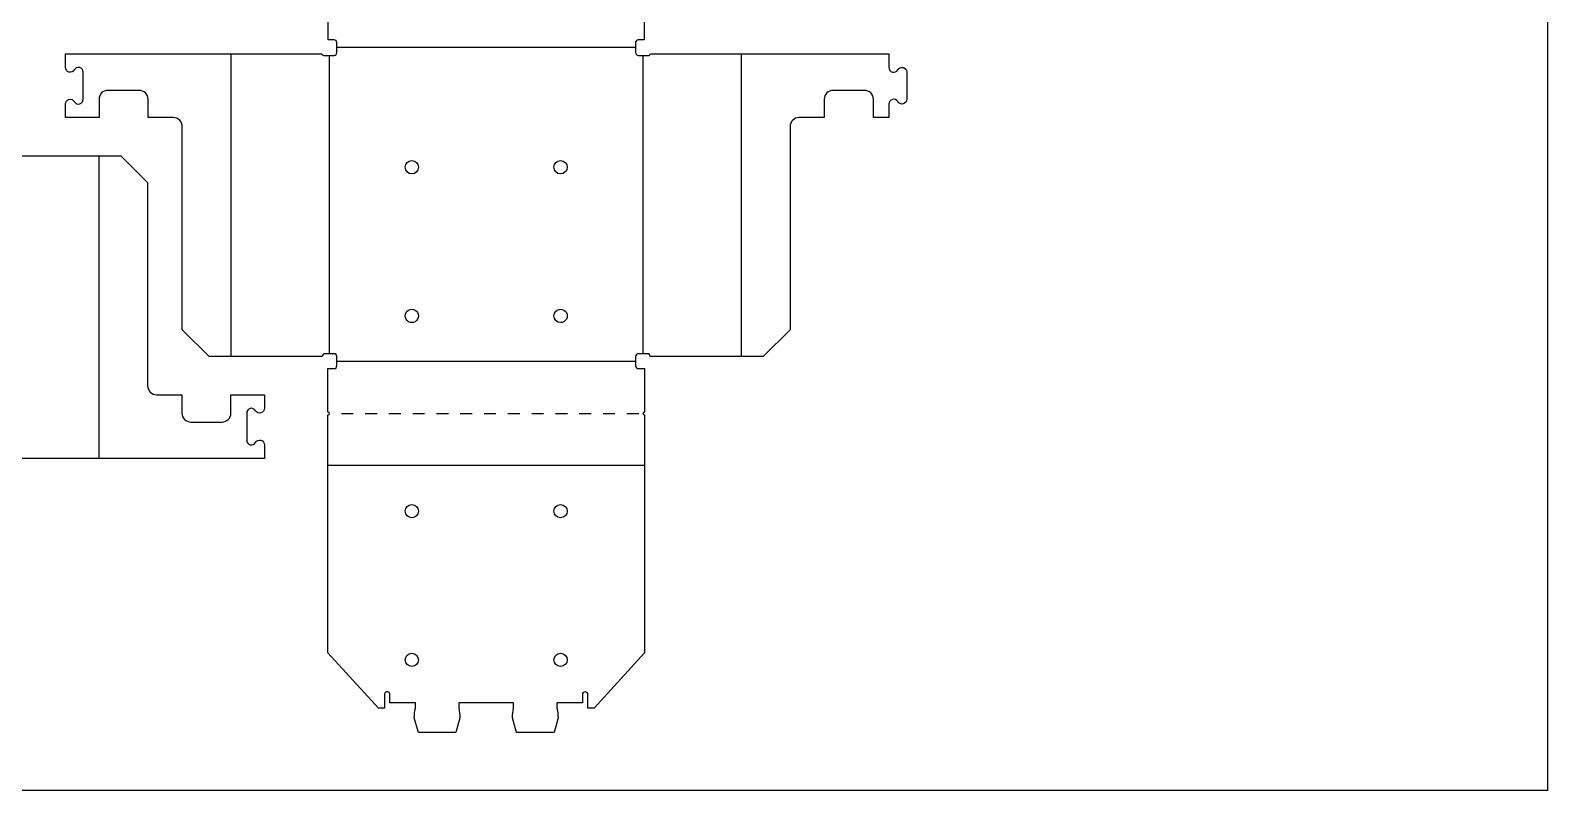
# Model space of a CAD drawing. Extents: x 0 to 841, y 0 to 662.
# Drawn here: x 331 to 841, y 0 to 256 of the extents above; entities that cross this region are included whole.
import ezdxf

# ---------------------------------------------------------------- set-up
doc = ezdxf.new("R2010")
doc.units = 0
doc.layers.get('0').update_dxf_attribs({"linetype": 'CONTINUOUS'})

msp = doc.modelspace()

# ---------------------------------------------------------------- linework, layer by layer
at = {"color": 7}
msp.add_lwpolyline([(0, 593.999849), (840.999808, 593.999849), (840.999808, 0.000026), (0, 0.000026)], close=True, dxfattribs=at)
at = {"color": 5}
for points in [[(432.962463, 252.490802), (431.012485, 252.490802), (431.012485, 287.778854), (449.872403, 308.55716)], [(518.352505, 308.55716), (537.212423, 287.778854), (537.212423, 252.490802), (535.262444, 252.490802)], [(433.887473, 248.177751), (433.887473, 251.565793)], [(534.337435, 251.565793), (534.337435, 248.177751)], [(342.637389, 243.206602), (342.637389, 247.752751), (428.899417, 247.752751)], [(429.399426, 247.252741), (432.962463, 247.252741)], [(535.262444, 247.252741), (538.825481, 247.252741)], [(539.325491, 247.752751), (619.488504, 247.752751), (619.488504, 243.206602)], [(348.637396, 232.506617), (348.637396, 241.598915)], [(625.488512, 241.598915), (625.488512, 232.506617)], [(367.436381, 235.502757), (356.936394, 235.502757)], [(611.288513, 235.502757), (600.788527, 235.502757)], [(353.936391, 232.502754), (353.936391, 226.352754), (342.637389, 226.352754), (342.637389, 230.898903)], [(378.936387, 226.352754), (370.436385, 226.352754), (370.436385, 232.502754)], [(597.788523, 232.502754), (597.788523, 226.352754), (589.288521, 226.352754)], [(619.488504, 230.898903), (619.488504, 226.352754), (614.288517, 226.352754), (614.288517, 232.502754)], [(428.974426, 146.002786), (390.936376, 146.002786), (381.936391, 155.002797), (381.936391, 223.35275)], [(586.288517, 223.35275), (586.288517, 155.002797), (577.288532, 146.002786), (539.250481, 146.002786)], [(323.25132, 213.468105), (361.289371, 213.468105), (370.289356, 204.468093), (370.289356, 136.118114)], [(432.962463, 146.927795), (429.899409, 146.927795)], [(433.887473, 142.839746), (433.887473, 146.002786)], [(534.337435, 146.002786), (534.337435, 142.839746)], [(538.325498, 146.927795), (535.262444, 146.927795)], [(430.912472, 127.330034), (430.912472, 141.914736), (432.962463, 141.914736)], [(535.262444, 141.914736), (537.312435, 141.914736), (537.312435, 127.330034)], [(373.28936, 133.11811), (381.789362, 133.11811), (381.789362, 126.96811)], [(398.289356, 126.96811), (398.289356, 133.11811), (409.588358, 133.11811), (409.588358, 128.571961)], [(384.789365, 123.968106), (395.289352, 123.968106)], [(403.58835, 126.964274), (403.58835, 117.871976)], [(449.912461, 32.312892), (449.912461, 27.687898), (447.86247, 27.687898), (430.912472, 46.350622), (430.912472, 126.330041)], [(435.409594, 126.861086), (439.40959, 126.861086)], [(443.409586, 126.861086), (447.409583, 126.861086)], [(451.409579, 126.861086), (455.409575, 126.861086)], [(459.409571, 126.861086), (463.409568, 126.861086)], [(467.409564, 126.861086), (471.40956, 126.861086)], [(475.409583, 126.861086), (479.409579, 126.861086)], [(483.409575, 126.861086), (487.409571, 126.861086)], [(491.409568, 126.861086), (495.409564, 126.861086)], [(499.40956, 126.861086), (503.409556, 126.861086)], [(507.409553, 126.861086), (511.409549, 126.861086)], [(515.409571, 126.861086), (519.409568, 126.861086)], [(537.312435, 126.330041), (537.312435, 46.350622), (520.362438, 27.687898), (518.312447, 27.687898), (518.312447, 32.312892)], [(523.409564, 126.861086), (527.40956, 126.861086)], [(531.409556, 126.861086), (535.409553, 126.861086)], [(409.588358, 116.264262), (409.588358, 111.718113), (323.32633, 111.718113)], [(460.312462, 27.687898), (460.312462, 29.53789), (451.76248, 29.53789), (451.76248, 32.312892)], [(516.462428, 32.312892), (516.462428, 29.53789), (507.912446, 29.53789), (507.912446, 27.687898)], [(493.31245, 27.687898), (493.31245, 29.53789), (474.912457, 29.53789), (474.912457, 27.687898)], [(475.292663, 24.523429), (473.912465, 19.537886), (461.312454, 19.537886), (459.932256, 24.523429)], [(508.292652, 24.523429), (506.912453, 19.537886), (494.312469, 19.537886), (492.932244, 24.523429)]]:
    msp.add_lwpolyline(points, dxfattribs=at)
at = {"color": 4}
for points in [[(433.888425, 250.034279), (534.337461, 250.034279)], [(398.368122, 146.002786), (398.368122, 247.752777)], [(431.430447, 146.927795), (431.430447, 247.252715)], [(536.793852, 247.252715), (536.793852, 146.927795)], [(569.85697, 247.752777), (569.85697, 146.002786)], [(353.857624, 213.468105), (353.857624, 111.718087)], [(534.337461, 144.37126), (433.888425, 144.37126)], [(537.312435, 109.28871), (430.911864, 109.28871)]]:
    msp.add_lwpolyline(points, dxfattribs=at)
at = {"color": 1}
for points in [[(459.112471, 211.902751)], [(509.112437, 211.902751)], [(459.112471, 161.902785)], [(509.112437, 161.902785)]]:
    msp.add_lwpolyline(points, close=True, dxfattribs=at)
at = {"color": 5}
msp.add_lwpolyline([(430.912472, 127.330034)], close=True, dxfattribs=at)
for points in [[(433.616547, 252.219876), (433.443073, 252.393349), (433.207792, 252.490805), (432.962463, 252.490802)], [(433.887473, 251.565793), (433.887476, 251.811121), (433.79002, 252.046402), (433.616547, 252.219876)], [(534.608361, 252.219876), (534.434887, 252.046402), (534.337432, 251.811121), (534.337435, 251.565793)], [(535.262444, 252.490802), (535.017116, 252.490805), (534.781834, 252.393349), (534.608361, 252.219876)], [(428.899417, 247.752751), (428.899415, 247.620139), (428.952093, 247.492959), (429.045864, 247.399188)], [(429.045864, 247.399188), (429.139634, 247.305417), (429.266815, 247.252739), (429.399426, 247.252741)], [(432.962463, 247.252741), (433.207792, 247.252739), (433.443073, 247.350194), (433.616547, 247.523668)], [(433.616547, 247.523668), (433.79002, 247.697141), (433.887476, 247.932422), (433.887473, 248.177751)], [(534.337435, 248.177751), (534.337432, 247.932422), (534.434887, 247.697141), (534.608361, 247.523668)], [(534.608361, 247.523668), (534.781834, 247.350194), (535.017116, 247.252739), (535.262444, 247.252741)], [(538.825481, 247.252741), (538.958093, 247.252739), (539.085274, 247.305417), (539.179044, 247.399188)], [(539.179044, 247.399188), (539.272815, 247.492959), (539.325493, 247.620139), (539.325491, 247.752751)], [(343.828236, 241.654662), (343.12582, 241.842876), (342.637392, 242.479407), (342.637389, 243.206602)], [(345.635514, 242.403248), (345.27191, 241.773482), (344.530652, 241.466449), (343.828236, 241.654662)], [(347.445053, 243.152812), (346.741749, 243.341257), (345.999558, 243.03382), (345.635514, 242.403248)], [(348.637396, 241.598915), (348.637403, 242.327028), (348.148358, 242.964366), (347.445053, 243.152812)], [(619.488504, 243.206602), (619.488496, 242.478945), (619.977231, 241.842005), (620.680093, 241.653672)], [(620.680093, 241.653672), (621.382955, 241.465338), (622.124683, 241.772574), (622.488508, 242.402745)], [(622.488508, 242.402745), (622.85233, 243.032912), (623.594052, 243.340148), (624.29691, 243.151822)], [(624.29691, 243.151822), (624.999769, 242.963496), (625.488508, 242.326566), (625.488512, 241.598915)], [(356.936394, 235.502757), (356.140744, 235.502759), (355.37768, 235.186688), (354.81507, 234.624078)], [(369.557706, 234.624078), (368.995095, 235.186688), (368.232032, 235.502759), (367.436381, 235.502757)], [(600.788527, 235.502757), (599.992876, 235.502759), (599.229812, 235.186688), (598.667202, 234.624078)], [(613.409838, 234.624078), (612.847228, 235.186688), (612.084164, 235.502759), (611.288513, 235.502757)], [(342.637389, 230.898903), (342.637392, 231.626098), (343.12582, 232.262629), (343.828236, 232.450842)], [(343.828236, 232.450842), (344.530652, 232.639056), (345.27191, 232.332023), (345.635514, 231.702257)], [(345.635514, 231.702257), (345.99956, 231.07168), (346.741758, 230.764244), (347.445066, 230.952696)], [(347.445066, 230.952696), (348.148374, 231.141149), (348.637415, 231.778498), (348.637396, 232.506617)], [(354.81507, 234.624078), (354.25246, 234.061468), (353.936389, 233.298405), (353.936391, 232.502754)], [(370.436385, 232.502754), (370.436386, 233.298405), (370.120316, 234.061468), (369.557706, 234.624078)], [(598.667202, 234.624078), (598.104592, 234.061468), (597.788522, 233.298405), (597.788523, 232.502754)], [(614.288517, 232.502754), (614.288518, 233.298405), (613.972448, 234.061468), (613.409838, 234.624078)], [(620.680093, 232.451833), (619.977231, 232.2635), (619.488496, 231.62656), (619.488504, 230.898903)], [(622.488508, 231.70276), (622.124683, 232.332931), (621.382955, 232.640166), (620.680093, 232.451833)], [(624.296923, 230.953686), (623.594061, 230.765353), (622.852333, 231.072588), (622.488508, 231.70276)], [(625.488512, 232.506617), (625.48852, 231.77896), (624.999785, 231.14202), (624.296923, 230.953686)], [(381.057711, 225.474074), (380.495101, 226.036685), (379.732038, 226.352755), (378.936387, 226.352754)], [(381.936391, 223.35275), (381.936392, 224.148401), (381.620321, 224.911464), (381.057711, 225.474074)], [(587.167197, 225.474074), (586.604586, 224.911464), (586.288516, 224.148401), (586.288517, 223.35275)], [(589.288521, 226.352754), (588.49287, 226.352755), (587.729807, 226.036685), (587.167197, 225.474074)], [(429.899409, 146.927795), (429.388549, 146.927786), (428.974421, 146.513646), (428.974426, 146.002786)], [(433.616547, 146.656869), (433.443073, 146.830343), (433.207792, 146.927798), (432.962463, 146.927795)], [(433.887473, 146.002786), (433.887476, 146.248114), (433.79002, 146.483396), (433.616547, 146.656869)], [(534.608361, 146.656869), (534.434887, 146.483396), (534.337432, 146.248114), (534.337435, 146.002786)], [(535.262444, 146.927795), (535.017116, 146.927798), (534.781834, 146.830343), (534.608361, 146.656869)], [(539.250481, 146.002786), (539.250487, 146.513646), (538.836359, 146.927786), (538.325498, 146.927795)], [(432.962463, 141.914736), (433.207792, 141.914734), (433.443073, 142.012189), (433.616547, 142.185662)], [(433.616547, 142.185662), (433.79002, 142.359136), (433.887476, 142.594417), (433.887473, 142.839746)], [(534.337435, 142.839746), (534.337432, 142.594417), (534.434887, 142.359136), (534.608361, 142.185662)], [(534.608361, 142.185662), (534.781834, 142.012189), (535.017116, 141.914734), (535.262444, 141.914736)], [(370.289356, 136.118114), (370.289355, 135.322463), (370.605425, 134.5594), (371.168035, 133.996789)], [(371.168035, 133.996789), (371.730646, 133.434179), (372.493709, 133.118109), (373.28936, 133.11811)], [(404.780693, 128.518171), (404.077389, 128.329726), (403.588343, 127.692387), (403.58835, 126.964274)], [(406.590233, 127.768607), (406.226189, 128.399179), (405.483998, 128.706617), (404.780693, 128.518171)], [(408.397511, 127.020022), (407.695095, 126.831808), (406.953836, 127.138841), (406.590233, 127.768607)], [(409.588358, 128.571961), (409.588355, 127.844766), (409.099926, 127.208235), (408.397511, 127.020022)], [(381.789362, 126.96811), (381.789361, 126.172459), (382.105431, 125.409396), (382.668041, 124.846786)], [(382.668041, 124.846786), (383.230651, 124.284176), (383.993715, 123.968105), (384.789365, 123.968106)], [(395.289352, 123.968106), (396.085003, 123.968105), (396.848067, 124.284176), (397.410677, 124.846786)], [(397.410677, 124.846786), (397.973287, 125.409396), (398.289357, 126.172459), (398.289356, 126.96811)], [(431.410548, 126.830037), (431.410548, 127.105428), (431.187861, 127.328974), (430.912472, 127.330034)], [(430.912472, 126.330041), (431.187861, 126.331101), (431.410548, 126.554646), (431.410548, 126.830037)], [(537.312435, 127.330034), (537.037046, 127.328974), (536.81436, 127.105428), (536.81436, 126.830037)], [(536.81436, 126.830037), (536.81436, 126.554646), (537.037046, 126.331101), (537.312435, 126.330041)], [(403.58835, 117.871976), (403.588331, 117.143857), (404.077373, 116.506508), (404.780681, 116.318055)], [(406.590233, 117.067616), (406.953836, 117.697382), (407.695095, 118.004415), (408.397511, 117.816202)], [(408.397511, 117.816202), (409.099926, 117.627988), (409.588355, 116.991457), (409.588358, 116.264262)], [(404.780681, 116.318055), (405.483988, 116.129603), (406.226187, 116.437039), (406.590233, 117.067616)], [(450.374966, 33.113974), (450.088767, 32.948737), (449.912461, 32.643366), (449.912461, 32.312892)], [(451.299975, 33.113974), (451.013776, 33.279211), (450.661165, 33.279211), (450.374966, 33.113974)], [(451.76248, 32.312892), (451.76248, 32.643366), (451.586174, 32.948737), (451.299975, 33.113974)], [(517.387437, 33.237902), (516.876569, 33.237902), (516.462428, 32.823761), (516.462428, 32.312892)], [(518.312447, 32.312892), (518.312447, 32.823761), (517.898306, 33.237902), (517.387437, 33.237902)], [(459.932256, 24.523429), (459.97848, 25.586374), (460.105583, 26.644255), (460.312462, 27.687898)], [(474.912457, 27.687898), (475.119336, 26.644255), (475.246439, 25.586374), (475.292663, 24.523429)], [(492.932244, 24.523429), (492.978469, 25.586374), (493.105572, 26.644255), (493.31245, 27.687898)], [(507.912446, 27.687898), (508.119325, 26.644255), (508.246428, 25.586374), (508.292652, 24.523429)]]:
    msp.add_open_spline(points, degree=3, dxfattribs=at)
at = {"color": 1}
for points in [[(456.869109, 209.652761), (456.869109, 210.89281), (457.872427, 211.899093), (459.112471, 211.902751)], [(459.112471, 207.402771), (457.872427, 207.406429), (456.869109, 208.412712), (456.869109, 209.652761)], [(459.112471, 211.902751), (460.352515, 211.899093), (461.355833, 210.89281), (461.355833, 209.652761)], [(461.355833, 209.652761), (461.355833, 208.412712), (460.352515, 207.406429), (459.112471, 207.402771)], [(506.869075, 209.652761), (506.869075, 210.89281), (507.872393, 211.899093), (509.112437, 211.902751)], [(509.112437, 207.402771), (507.872393, 207.406429), (506.869075, 208.412712), (506.869075, 209.652761)], [(509.112437, 211.902751), (510.352481, 211.899093), (511.355799, 210.89281), (511.355799, 209.652761)], [(511.355799, 209.652761), (511.355799, 208.412712), (510.352481, 207.406429), (509.112437, 207.402771)], [(457.163911, 158.52778), (456.761987, 159.223934), (456.761987, 160.08163), (457.163911, 160.777783)], [(457.163911, 160.777783), (457.565836, 161.473937), (458.308622, 161.902785), (459.112471, 161.902785)], [(459.112471, 157.402779), (458.308622, 157.402779), (457.565836, 157.831627), (457.163911, 158.52778)], [(459.112471, 161.902785), (459.916319, 161.902785), (460.659106, 161.473937), (461.06103, 160.777783)], [(461.06103, 158.52778), (460.659106, 157.831627), (459.916319, 157.402779), (459.112471, 157.402779)], [(461.06103, 160.777783), (461.462955, 160.08163), (461.462955, 159.223934), (461.06103, 158.52778)], [(506.862434, 159.652782), (506.862434, 160.895424), (507.869795, 161.902785), (509.112437, 161.902785)], [(509.112437, 157.402779), (507.869795, 157.402779), (506.862434, 158.41014), (506.862434, 159.652782)], [(509.112437, 161.902785), (509.916285, 161.902785), (510.659072, 161.473937), (511.060996, 160.777783)], [(511.060996, 158.52778), (510.659072, 157.831627), (509.916285, 157.402779), (509.112437, 157.402779)], [(511.060996, 160.777783), (511.462921, 160.08163), (511.462921, 159.223934), (511.060996, 158.52778)], [(456.862693, 93.997173), (456.880346, 95.227848), (457.882419, 96.216238), (459.112471, 96.216233)], [(459.112458, 91.778318), (457.88249, 91.778318), (456.880457, 92.766583), (456.862693, 93.997173)], [(461.362222, 93.997173), (461.344458, 92.766583), (460.342426, 91.778318), (459.112458, 91.778318)], [(459.112471, 96.216233), (460.342513, 96.216224), (461.344569, 95.227838), (461.362222, 93.997173)], [(506.862685, 93.997173), (506.880339, 95.227838), (507.882395, 96.216224), (509.112437, 96.216233)], [(509.11245, 91.778318), (507.882482, 91.778318), (506.88045, 92.766583), (506.862685, 93.997173)], [(509.112437, 96.216233), (510.342489, 96.216238), (511.344561, 95.227848), (511.362215, 93.997173)], [(511.362215, 93.997173), (511.34445, 92.766583), (510.342418, 91.778318), (509.11245, 91.778318)], [(456.862693, 43.966674), (456.880346, 45.197349), (457.882419, 46.185739), (459.112471, 46.185734)], [(459.112471, 46.185734), (460.342513, 46.185725), (461.344569, 45.197339), (461.362222, 43.966674)], [(506.862685, 43.966674), (506.880339, 45.197339), (507.882395, 46.185725), (509.112437, 46.185734)], [(509.112437, 46.185734), (510.342489, 46.185739), (511.344561, 45.197349), (511.362215, 43.966674)], [(459.112458, 41.747819), (457.88249, 41.747819), (456.880457, 42.736084), (456.862693, 43.966674)], [(461.362222, 43.966674), (461.344458, 42.736084), (460.342426, 41.747819), (459.112458, 41.747819)], [(509.11245, 41.747819), (507.882482, 41.747819), (506.88045, 42.736084), (506.862685, 43.966674)], [(511.362215, 43.966674), (511.34445, 42.736084), (510.342418, 41.747819), (509.11245, 41.747819)]]:
    msp.add_open_spline(points, degree=3, dxfattribs=at)

doc.saveas('drawing.dxf')
